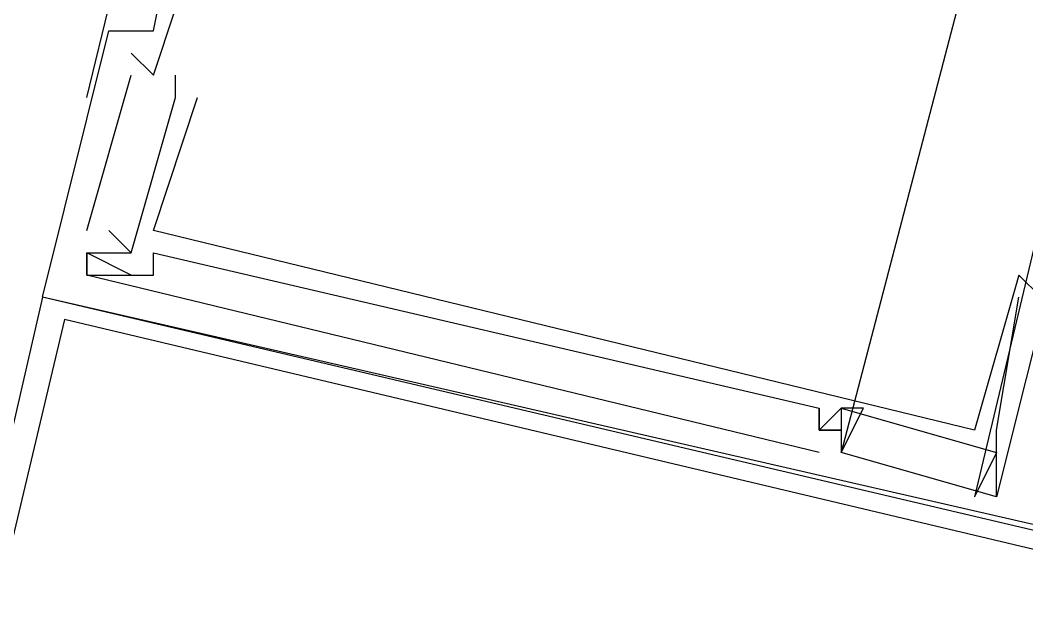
# Model space of a CAD drawing. Header units: feet. Extents: x -84 to 198, y -22 to 181.
# Drawn here: x 117.467 to 118.071, y 76.112 to 76.464 of the extents above; entities that cross this region are included whole.
import ezdxf

# ---------------------------------------------------------------- set-up
doc = ezdxf.new("R2010")
doc.units = ezdxf.units.FT
doc.layers.add('A-LINEA', color=7, linetype='CONTINUOUS')

msp = doc.modelspace()

# ---------------------------------------------------------------- linework, layer by layer
at = {"layer": 'A-LINEA'}
for p, q in [((117.5067, 76.4178), (117.6267, 76.9111)), ((117.5067, 76.4178), (117.6267, 76.9111)), ((118.04, 76.5111), (117.96, 76.2044)), ((118.04, 76.5111), (117.96, 76.2044)), ((118.04, 76.5111), (117.96, 76.2044)), ((118.04, 76.5111), (117.96, 76.2044)), ((118.04, 76.5111), (117.96, 76.2044)), ((118.04, 76.5111), (117.96, 76.2044)), ((117.52, 76.4578), (117.52, 76.4578)), ((117.52, 76.4578), (117.52, 76.4578)), ((117.52, 76.4578), (117.52, 76.4578)), ((117.52, 76.4578), (117.52, 76.4578)), ((117.52, 76.4578), (117.52, 76.4578)), ((117.52, 76.4578), (117.52, 76.4578)), ((117.5467, 76.4578), (117.5467, 76.4578)), ((117.5467, 76.4578), (117.5467, 76.4578)), ((117.5467, 76.4578), (117.5467, 76.4578)), ((117.5467, 76.4578), (117.5467, 76.4578)), ((117.5467, 76.4578), (117.5467, 76.4578)), ((117.5467, 76.4578), (117.5467, 76.4578)), ((118.1067, 76.4578), (118.04, 76.1778)), ((118.1067, 76.4578), (118.04, 76.1778)), ((118.1067, 76.4578), (118.04, 76.1778)), ((118.1067, 76.4578), (118.04, 76.1778)), ((118.1067, 76.4578), (118.04, 76.1778)), ((118.1067, 76.4578), (118.04, 76.1778)), ((117.5333, 76.4444), (117.5333, 76.4444)), ((117.5333, 76.4444), (117.5333, 76.4444)), ((117.5333, 76.4444), (117.5333, 76.4444)), ((117.5333, 76.4444), (117.5333, 76.4444)), ((117.5333, 76.4444), (117.5333, 76.4444)), ((117.5333, 76.4444), (117.5333, 76.4444)), ((117.5067, 76.3378), (117.5333, 76.4311)), ((117.5067, 76.3378), (117.5333, 76.4311)), ((117.5067, 76.3378), (117.5333, 76.4311)), ((117.5067, 76.3378), (117.5333, 76.4311)), ((117.5067, 76.3378), (117.5333, 76.4311)), ((117.5067, 76.3378), (117.5333, 76.4311)), ((117.5333, 76.4311), (117.5333, 76.4311)), ((117.5333, 76.4311), (117.5333, 76.4311)), ((117.5333, 76.4311), (117.5333, 76.4311)), ((117.5333, 76.4311), (117.5333, 76.4311)), ((117.5333, 76.4311), (117.5333, 76.4311)), ((117.5333, 76.4311), (117.5333, 76.4311)), ((117.5467, 76.4311), (117.5467, 76.4311)), ((117.5467, 76.4311), (117.5467, 76.4311)), ((117.5467, 76.4311), (117.5467, 76.4311)), ((117.5467, 76.4311), (117.5467, 76.4311)), ((117.5467, 76.4311), (117.5467, 76.4311)), ((117.5467, 76.4311), (117.5467, 76.4311)), ((117.56, 76.4311), (117.56, 76.4311)), ((117.56, 76.4311), (117.56, 76.4311)), ((117.56, 76.4311), (117.56, 76.4311)), ((117.56, 76.4311), (117.56, 76.4311)), ((117.56, 76.4311), (117.56, 76.4311)), ((117.56, 76.4311), (117.56, 76.4311)), ((117.56, 76.4178), (117.56, 76.4178)), ((117.56, 76.4178), (117.56, 76.4178)), ((117.56, 76.4178), (117.56, 76.4178)), ((117.56, 76.4178), (117.56, 76.4178)), ((117.56, 76.4178), (117.56, 76.4178)), ((117.56, 76.4178), (117.56, 76.4178)), ((117.5733, 76.4178), (117.5733, 76.4178)), ((117.5733, 76.4178), (117.5733, 76.4178)), ((117.5733, 76.4178), (117.5733, 76.4178)), ((117.5733, 76.4178), (117.5733, 76.4178)), ((117.5733, 76.4178), (117.5733, 76.4178)), ((117.5733, 76.4178), (117.5733, 76.4178)), ((117.5067, 76.3378), (117.5067, 76.3378)), ((117.5067, 76.3378), (117.5067, 76.3378)), ((117.5067, 76.3378), (117.5067, 76.3378)), ((117.5067, 76.3378), (117.5067, 76.3378)), ((117.5067, 76.3378), (117.5067, 76.3378)), ((117.5067, 76.3378), (117.5067, 76.3378)), ((117.52, 76.3378), (117.52, 76.3378)), ((117.52, 76.3378), (117.52, 76.3378)), ((117.52, 76.3378), (117.52, 76.3378)), ((117.52, 76.3378), (117.52, 76.3378)), ((117.52, 76.3378), (117.52, 76.3378)), ((117.52, 76.3378), (117.52, 76.3378)), ((117.5467, 76.3378), (117.5467, 76.3378)), ((117.5467, 76.3378), (117.5467, 76.3378)), ((117.5467, 76.3378), (117.5467, 76.3378)), ((117.5467, 76.3378), (117.5467, 76.3378)), ((117.5467, 76.3378), (117.5467, 76.3378)), ((117.5467, 76.3378), (117.5467, 76.3378)), ((117.5067, 76.3244), (117.5067, 76.3244)), ((117.5067, 76.3244), (117.5067, 76.3244)), ((117.5067, 76.3244), (117.5067, 76.3244)), ((117.5067, 76.3244), (117.5067, 76.3244)), ((117.5067, 76.3244), (117.5067, 76.3244)), ((117.5067, 76.3244), (117.5067, 76.3244)), ((117.5067, 76.3244), (117.5067, 76.3244)), ((117.5067, 76.3244), (117.5067, 76.3244)), ((117.5067, 76.3244), (117.5067, 76.3244)), ((117.5067, 76.3244), (117.5067, 76.3244)), ((117.5067, 76.3244), (117.5067, 76.3244)), ((117.5067, 76.3244), (117.5067, 76.3244)), ((117.5333, 76.3244), (117.5333, 76.3244)), ((117.5333, 76.3244), (117.5333, 76.3244)), ((117.5333, 76.3244), (117.5333, 76.3244)), ((117.5333, 76.3244), (117.5333, 76.3244)), ((117.5333, 76.3244), (117.5333, 76.3244)), ((117.5333, 76.3244), (117.5333, 76.3244)), ((117.5333, 76.3244), (117.5333, 76.3244)), ((117.5333, 76.3244), (117.5333, 76.3244)), ((117.5333, 76.3244), (117.5333, 76.3244)), ((117.5333, 76.3244), (117.5333, 76.3244)), ((117.5333, 76.3244), (117.5333, 76.3244)), ((117.5333, 76.3244), (117.5333, 76.3244)), ((117.5467, 76.3244), (117.5467, 76.3244)), ((117.5467, 76.3244), (117.5467, 76.3244)), ((117.5467, 76.3244), (117.5467, 76.3244)), ((117.5467, 76.3244), (117.5467, 76.3244)), ((117.5467, 76.3244), (117.5467, 76.3244)), ((117.5467, 76.3244), (117.5467, 76.3244)), ((117.5067, 76.3111), (117.5067, 76.3111)), ((117.5067, 76.3111), (117.5067, 76.3111)), ((117.5067, 76.3111), (117.5067, 76.3111)), ((117.5067, 76.3111), (117.5067, 76.3111)), ((117.5067, 76.3111), (117.5067, 76.3111)), ((117.5067, 76.3111), (117.5067, 76.3111)), ((117.5067, 76.3111), (117.5067, 76.3111)), ((117.5067, 76.3111), (117.5067, 76.3111)), ((117.5067, 76.3111), (117.5067, 76.3111)), ((117.5067, 76.3111), (117.5067, 76.3111)), ((117.5067, 76.3111), (117.5067, 76.3111)), ((117.5067, 76.3111), (117.5067, 76.3111)), ((117.52, 76.3111), (117.52, 76.3111)), ((117.52, 76.3111), (117.52, 76.3111)), ((117.52, 76.3111), (117.52, 76.3111)), ((117.52, 76.3111), (117.52, 76.3111)), ((117.52, 76.3111), (117.52, 76.3111)), ((117.52, 76.3111), (117.52, 76.3111)), ((117.5333, 76.3111), (117.5333, 76.3111)), ((117.5333, 76.3111), (117.5333, 76.3111)), ((117.5333, 76.3111), (117.5333, 76.3111)), ((117.5333, 76.3111), (117.5333, 76.3111)), ((117.5333, 76.3111), (117.5333, 76.3111)), ((117.5333, 76.3111), (117.5333, 76.3111)), ((117.5467, 76.3111), (117.5467, 76.3111)), ((117.5467, 76.3111), (117.5467, 76.3111)), ((117.5467, 76.3111), (117.5467, 76.3111)), ((117.5467, 76.3111), (117.5467, 76.3111)), ((117.5467, 76.3111), (117.5467, 76.3111)), ((117.5467, 76.3111), (117.5467, 76.3111)), ((118.0667, 76.3111), (118.0667, 76.3111)), ((118.0667, 76.3111), (118.0667, 76.3111)), ((118.0667, 76.3111), (118.0667, 76.3111)), ((118.0667, 76.3111), (118.0667, 76.3111)), ((118.0667, 76.3111), (118.0667, 76.3111)), ((118.0667, 76.3111), (118.0667, 76.3111)), ((117.48, 76.2978), (117.48, 76.2978)), ((117.48, 76.2978), (117.48, 76.2978)), ((117.48, 76.2978), (117.48, 76.2978)), ((117.48, 76.2978), (117.48, 76.2978)), ((117.48, 76.2978), (117.48, 76.2978)), ((117.48, 76.2978), (117.48, 76.2978)), ((118.0667, 76.2978), (118.0667, 76.2978)), ((118.0667, 76.2978), (118.0667, 76.2978)), ((118.0667, 76.2978), (118.0667, 76.2978)), ((118.0667, 76.2978), (118.0667, 76.2978)), ((118.0667, 76.2978), (118.0667, 76.2978)), ((118.0667, 76.2978), (118.0667, 76.2978)), ((117.9467, 76.2311), (117.9467, 76.2311)), ((117.9467, 76.2311), (117.9467, 76.2311)), ((117.9467, 76.2311), (117.9467, 76.2311)), ((117.9467, 76.2311), (117.9467, 76.2311)), ((117.9467, 76.2311), (117.9467, 76.2311)), ((117.9467, 76.2311), (117.9467, 76.2311)), ((117.96, 76.2311), (117.96, 76.2311)), ((117.96, 76.2311), (117.96, 76.2311)), ((117.96, 76.2311), (117.96, 76.2311)), ((117.96, 76.2311), (117.96, 76.2311)), ((117.96, 76.2311), (117.96, 76.2311)), ((117.96, 76.2311), (117.96, 76.2311)), ((117.96, 76.2311), (117.96, 76.2311)), ((117.96, 76.2311), (117.96, 76.2311)), ((117.96, 76.2311), (117.96, 76.2311)), ((117.96, 76.2311), (117.96, 76.2311)), ((117.96, 76.2311), (117.96, 76.2311)), ((117.96, 76.2311), (117.96, 76.2311)), ((117.9733, 76.2311), (117.9733, 76.2311)), ((117.9733, 76.2311), (117.9733, 76.2311)), ((117.9733, 76.2311), (117.9733, 76.2311)), ((117.9733, 76.2311), (117.9733, 76.2311)), ((117.9733, 76.2311), (117.9733, 76.2311)), ((117.9733, 76.2311), (117.9733, 76.2311)), ((117.9467, 76.2178), (117.9467, 76.2178)), ((117.9467, 76.2178), (117.9467, 76.2178)), ((117.9467, 76.2178), (117.9467, 76.2178)), ((117.9467, 76.2178), (117.9467, 76.2178)), ((117.9467, 76.2178), (117.9467, 76.2178)), ((117.9467, 76.2178), (117.9467, 76.2178)), ((117.9467, 76.2178), (117.9467, 76.2178)), ((117.9467, 76.2178), (117.9467, 76.2178)), ((117.9467, 76.2178), (117.9467, 76.2178)), ((117.9467, 76.2178), (117.9467, 76.2178)), ((117.9467, 76.2178), (117.9467, 76.2178)), ((117.9467, 76.2178), (117.9467, 76.2178)), ((117.96, 76.2178), (117.96, 76.2178)), ((117.96, 76.2178), (117.96, 76.2178)), ((117.96, 76.2178), (117.96, 76.2178)), ((117.96, 76.2178), (117.96, 76.2178)), ((117.96, 76.2178), (117.96, 76.2178)), ((117.96, 76.2178), (117.96, 76.2178)), ((117.96, 76.2178), (117.96, 76.2178)), ((117.96, 76.2178), (117.96, 76.2178)), ((117.96, 76.2178), (117.96, 76.2178)), ((117.96, 76.2178), (117.96, 76.2178)), ((117.96, 76.2178), (117.96, 76.2178)), ((117.96, 76.2178), (117.96, 76.2178)), ((118.04, 76.2178), (118.04, 76.2178)), ((118.04, 76.2178), (118.04, 76.2178)), ((118.04, 76.2178), (118.04, 76.2178)), ((118.04, 76.2178), (118.04, 76.2178)), ((118.04, 76.2178), (118.04, 76.2178)), ((118.04, 76.2178), (118.04, 76.2178)), ((118.0533, 76.2178), (118.0533, 76.2178)), ((118.0533, 76.2178), (118.0533, 76.2178)), ((118.0533, 76.2178), (118.0533, 76.2178)), ((118.0533, 76.2178), (118.0533, 76.2178)), ((118.0533, 76.2178), (118.0533, 76.2178)), ((118.0533, 76.2178), (118.0533, 76.2178)), ((117.9467, 76.2044), (117.9467, 76.2044)), ((117.9467, 76.2044), (117.9467, 76.2044)), ((117.9467, 76.2044), (117.9467, 76.2044)), ((117.9467, 76.2044), (117.9467, 76.2044)), ((117.9467, 76.2044), (117.9467, 76.2044)), ((117.9467, 76.2044), (117.9467, 76.2044)), ((117.96, 76.2044), (117.96, 76.2044)), ((117.96, 76.2044), (117.96, 76.2044)), ((117.96, 76.2044), (117.96, 76.2044)), ((117.96, 76.2044), (117.96, 76.2044)), ((117.96, 76.2044), (117.96, 76.2044)), ((117.96, 76.2044), (117.96, 76.2044)), ((117.96, 76.2044), (117.96, 76.2044)), ((117.96, 76.2044), (117.96, 76.2044)), ((117.96, 76.2044), (117.96, 76.2044)), ((117.96, 76.2044), (117.96, 76.2044)), ((117.96, 76.2044), (117.96, 76.2044)), ((117.96, 76.2044), (117.96, 76.2044)), ((117.9733, 76.2044), (117.9733, 76.2044)), ((117.9733, 76.2044), (117.9733, 76.2044)), ((117.9733, 76.2044), (117.9733, 76.2044)), ((117.9733, 76.2044), (117.9733, 76.2044)), ((117.9733, 76.2044), (117.9733, 76.2044)), ((117.9733, 76.2044), (117.9733, 76.2044)), ((118.0533, 76.2044), (118.04, 76.1778)), ((118.0533, 76.2044), (118.04, 76.1778)), ((118.0533, 76.2044), (118.04, 76.1778)), ((118.0533, 76.2044), (118.04, 76.1778)), ((118.0533, 76.2044), (118.04, 76.1778)), ((118.0533, 76.2044), (118.04, 76.1778)), ((118.0533, 76.2044), (118.0533, 76.2044)), ((118.0533, 76.2044), (118.0533, 76.2044)), ((118.0533, 76.2044), (118.0533, 76.2044)), ((118.0533, 76.2044), (118.0533, 76.2044)), ((118.0533, 76.2044), (118.0533, 76.2044)), ((118.0533, 76.2044), (118.0533, 76.2044)), ((118.04, 76.1778), (118.04, 76.1778)), ((118.04, 76.1778), (118.04, 76.1778)), ((118.04, 76.1778), (118.04, 76.1778)), ((118.04, 76.1778), (118.04, 76.1778)), ((118.04, 76.1778), (118.04, 76.1778)), ((118.04, 76.1778), (118.04, 76.1778)), ((118.0533, 76.1778), (118.0533, 76.1778)), ((118.0533, 76.1778), (118.0533, 76.1778)), ((118.0533, 76.1778), (118.0533, 76.1778)), ((118.0533, 76.1778), (118.0533, 76.1778)), ((118.0533, 76.1778), (118.0533, 76.1778)), ((118.0533, 76.1778), (118.0533, 76.1778)), ((118.0533, 76.1778), (118.0533, 76.1778)), ((118.0533, 76.1778), (118.0533, 76.1778)), ((118.0533, 76.1778), (118.0533, 76.1778)), ((118.0533, 76.1778), (118.0533, 76.1778)), ((118.0533, 76.1778), (118.0533, 76.1778)), ((118.0533, 76.1778), (118.0533, 76.1778))]:
    msp.add_line(p, q, dxfattribs=at)
for points in [[(118.1467, 76.1511), (118.16, 76.1511), (118.16, 76.1378), (117.48, 76.2978), (117.52, 76.4578), (117.5467, 76.4578), (117.56, 76.5244), (117.5733, 76.5244), (117.5867, 76.5244)], [(118.1467, 76.1511), (118.16, 76.1511), (118.16, 76.1378), (117.48, 76.2978), (117.52, 76.4578), (117.5467, 76.4578), (117.56, 76.5244), (117.5733, 76.5244), (117.5867, 76.5244)], [(118.1467, 76.1511), (118.16, 76.1511), (118.16, 76.1378), (117.48, 76.2978), (117.52, 76.4578), (117.5467, 76.4578), (117.56, 76.5244), (117.5733, 76.5244), (117.5867, 76.5244)], [(118.1467, 76.1511), (118.16, 76.1511), (118.16, 76.1378), (117.48, 76.2978), (117.52, 76.4578), (117.5467, 76.4578), (117.56, 76.5244), (117.5733, 76.5244), (117.5867, 76.5244)], [(118.1467, 76.1511), (118.16, 76.1511), (118.16, 76.1378), (117.48, 76.2978), (117.52, 76.4578), (117.5467, 76.4578), (117.56, 76.5244), (117.5733, 76.5244), (117.5867, 76.5244)], [(118.1467, 76.1511), (118.16, 76.1511), (118.16, 76.1378), (117.48, 76.2978), (117.52, 76.4578), (117.5467, 76.4578), (117.56, 76.5244), (117.5733, 76.5244), (117.5867, 76.5244)], [(117.5333, 76.4444), (117.5467, 76.4311), (117.5733, 76.5111)], [(117.5333, 76.4444), (117.5467, 76.4311), (117.5733, 76.5111)], [(117.5333, 76.4444), (117.5467, 76.4311), (117.5733, 76.5111)], [(117.5333, 76.4444), (117.5467, 76.4311), (117.5733, 76.5111)], [(117.5333, 76.4444), (117.5467, 76.4311), (117.5733, 76.5111)], [(117.5333, 76.4444), (117.5467, 76.4311), (117.5733, 76.5111)], [(117.5333, 76.3244), (117.56, 76.4178), (117.56, 76.4311)], [(117.5333, 76.3244), (117.56, 76.4178), (117.56, 76.4311)], [(117.5333, 76.3244), (117.56, 76.4178), (117.56, 76.4311)], [(117.5333, 76.3244), (117.56, 76.4178), (117.56, 76.4311)], [(117.5333, 76.3244), (117.56, 76.4178), (117.56, 76.4311)], [(117.5333, 76.3244), (117.56, 76.4178), (117.56, 76.4311)], [(118.08, 76.2978), (118.0667, 76.3111), (118.0667, 76.3111), (118.04, 76.2178), (117.5467, 76.3378), (117.5733, 76.4178)], [(118.08, 76.2978), (118.0667, 76.3111), (118.0667, 76.3111), (118.04, 76.2178), (117.5467, 76.3378), (117.5733, 76.4178)], [(118.08, 76.2978), (118.0667, 76.3111), (118.0667, 76.3111), (118.04, 76.2178), (117.5467, 76.3378), (117.5733, 76.4178)], [(118.08, 76.2978), (118.0667, 76.3111), (118.0667, 76.3111), (118.04, 76.2178), (117.5467, 76.3378), (117.5733, 76.4178)], [(118.08, 76.2978), (118.0667, 76.3111), (118.0667, 76.3111), (118.04, 76.2178), (117.5467, 76.3378), (117.5733, 76.4178)], [(118.08, 76.2978), (118.0667, 76.3111), (118.0667, 76.3111), (118.04, 76.2178), (117.5467, 76.3378), (117.5733, 76.4178)], [(118.1067, 76.3911), (118.0533, 76.1778), (117.96, 76.2044)], [(118.1067, 76.3911), (118.0533, 76.1778), (117.96, 76.2044)], [(118.1067, 76.3911), (118.0533, 76.1778), (117.96, 76.2044)], [(118.1067, 76.3911), (118.0533, 76.1778), (117.96, 76.2044)], [(118.1067, 76.3911), (118.0533, 76.1778), (117.96, 76.2044)], [(118.1067, 76.3911), (118.0533, 76.1778), (117.96, 76.2044)], [(117.9467, 76.2044), (117.5067, 76.3111), (117.5067, 76.3244), (117.5333, 76.3244), (117.52, 76.3378)], [(117.9467, 76.2044), (117.5067, 76.3111), (117.5067, 76.3244), (117.5333, 76.3244), (117.52, 76.3378)], [(117.9467, 76.2044), (117.5067, 76.3111), (117.5067, 76.3244), (117.5333, 76.3244), (117.52, 76.3378)], [(117.9467, 76.2044), (117.5067, 76.3111), (117.5067, 76.3244), (117.5333, 76.3244), (117.52, 76.3378)], [(117.9467, 76.2044), (117.5067, 76.3111), (117.5067, 76.3244), (117.5333, 76.3244), (117.52, 76.3378)], [(117.9467, 76.2044), (117.5067, 76.3111), (117.5067, 76.3244), (117.5333, 76.3244), (117.52, 76.3378)], [(117.5333, 76.3111), (117.5067, 76.3244), (117.5067, 76.3111), (117.52, 76.3111), (117.5467, 76.3111), (117.5467, 76.3244), (117.9467, 76.2311), (117.9467, 76.2178), (117.96, 76.2178), (117.9467, 76.2178), (117.96, 76.2311), (118.0533, 76.2044)], [(117.5333, 76.3111), (117.5067, 76.3244), (117.5067, 76.3111), (117.52, 76.3111), (117.5467, 76.3111), (117.5467, 76.3244), (117.9467, 76.2311), (117.9467, 76.2178), (117.96, 76.2178), (117.9467, 76.2178), (117.96, 76.2311), (118.0533, 76.2044)], [(117.5333, 76.3111), (117.5067, 76.3244), (117.5067, 76.3111), (117.52, 76.3111), (117.5467, 76.3111), (117.5467, 76.3244), (117.9467, 76.2311), (117.9467, 76.2178), (117.96, 76.2178), (117.9467, 76.2178), (117.96, 76.2311), (118.0533, 76.2044)], [(117.5333, 76.3111), (117.5067, 76.3244), (117.5067, 76.3111), (117.52, 76.3111), (117.5467, 76.3111), (117.5467, 76.3244), (117.9467, 76.2311), (117.9467, 76.2178), (117.96, 76.2178), (117.9467, 76.2178), (117.96, 76.2311), (118.0533, 76.2044)], [(117.5333, 76.3111), (117.5067, 76.3244), (117.5067, 76.3111), (117.52, 76.3111), (117.5467, 76.3111), (117.5467, 76.3244), (117.9467, 76.2311), (117.9467, 76.2178), (117.96, 76.2178), (117.9467, 76.2178), (117.96, 76.2311), (118.0533, 76.2044)], [(117.5333, 76.3111), (117.5067, 76.3244), (117.5067, 76.3111), (117.52, 76.3111), (117.5467, 76.3111), (117.5467, 76.3244), (117.9467, 76.2311), (117.9467, 76.2178), (117.96, 76.2178), (117.9467, 76.2178), (117.96, 76.2311), (118.0533, 76.2044)], [(117.2933, 75.4844), (118.1067, 75.2978), (118.2933, 76.1111), (117.48, 76.2978), (117.2933, 75.4844)], [(117.2933, 75.4844), (118.1067, 75.2978), (118.2933, 76.1111), (117.48, 76.2978), (117.2933, 75.4844)], [(118.0533, 76.1778), (118.0533, 76.2178), (118.0667, 76.2978)], [(118.0533, 76.1778), (118.0533, 76.2178), (118.0667, 76.2978)], [(118.0533, 76.1778), (118.0533, 76.2178), (118.0667, 76.2978)], [(118.0533, 76.1778), (118.0533, 76.2178), (118.0667, 76.2978)], [(118.0533, 76.1778), (118.0533, 76.2178), (118.0667, 76.2978)], [(118.0533, 76.1778), (118.0533, 76.2178), (118.0667, 76.2978)], [(117.3067, 75.4978), (118.0933, 75.3111), (118.28, 76.0978), (117.4933, 76.2844), (117.3067, 75.4978)], [(117.3067, 75.4978), (118.0933, 75.3111), (118.28, 76.0978), (117.4933, 76.2844), (117.3067, 75.4978)], [(117.96, 76.2178), (117.9467, 76.2178), (117.9467, 76.2178), (117.9467, 76.2311)], [(117.96, 76.2178), (117.9467, 76.2178), (117.9467, 76.2178), (117.9467, 76.2311)], [(117.96, 76.2178), (117.9467, 76.2178), (117.9467, 76.2178), (117.9467, 76.2311)], [(117.96, 76.2178), (117.9467, 76.2178), (117.9467, 76.2178), (117.9467, 76.2311)], [(117.96, 76.2178), (117.9467, 76.2178), (117.9467, 76.2178), (117.9467, 76.2311)], [(117.96, 76.2178), (117.9467, 76.2178), (117.9467, 76.2178), (117.9467, 76.2311)], [(117.96, 76.2044), (117.9733, 76.2311), (117.96, 76.2311), (117.96, 76.2178), (117.96, 76.2044)], [(117.96, 76.2044), (117.9733, 76.2311), (117.96, 76.2311), (117.96, 76.2178), (117.96, 76.2044)], [(117.96, 76.2044), (117.9733, 76.2311), (117.96, 76.2311), (117.96, 76.2178), (117.96, 76.2044)], [(117.96, 76.2044), (117.9733, 76.2311), (117.96, 76.2311), (117.96, 76.2178), (117.96, 76.2044)], [(117.96, 76.2044), (117.9733, 76.2311), (117.96, 76.2311), (117.96, 76.2178), (117.96, 76.2044)], [(117.96, 76.2044), (117.9733, 76.2311), (117.96, 76.2311), (117.96, 76.2178), (117.96, 76.2044)]]:
    msp.add_lwpolyline(points, dxfattribs=at)

doc.saveas('drawing.dxf')
